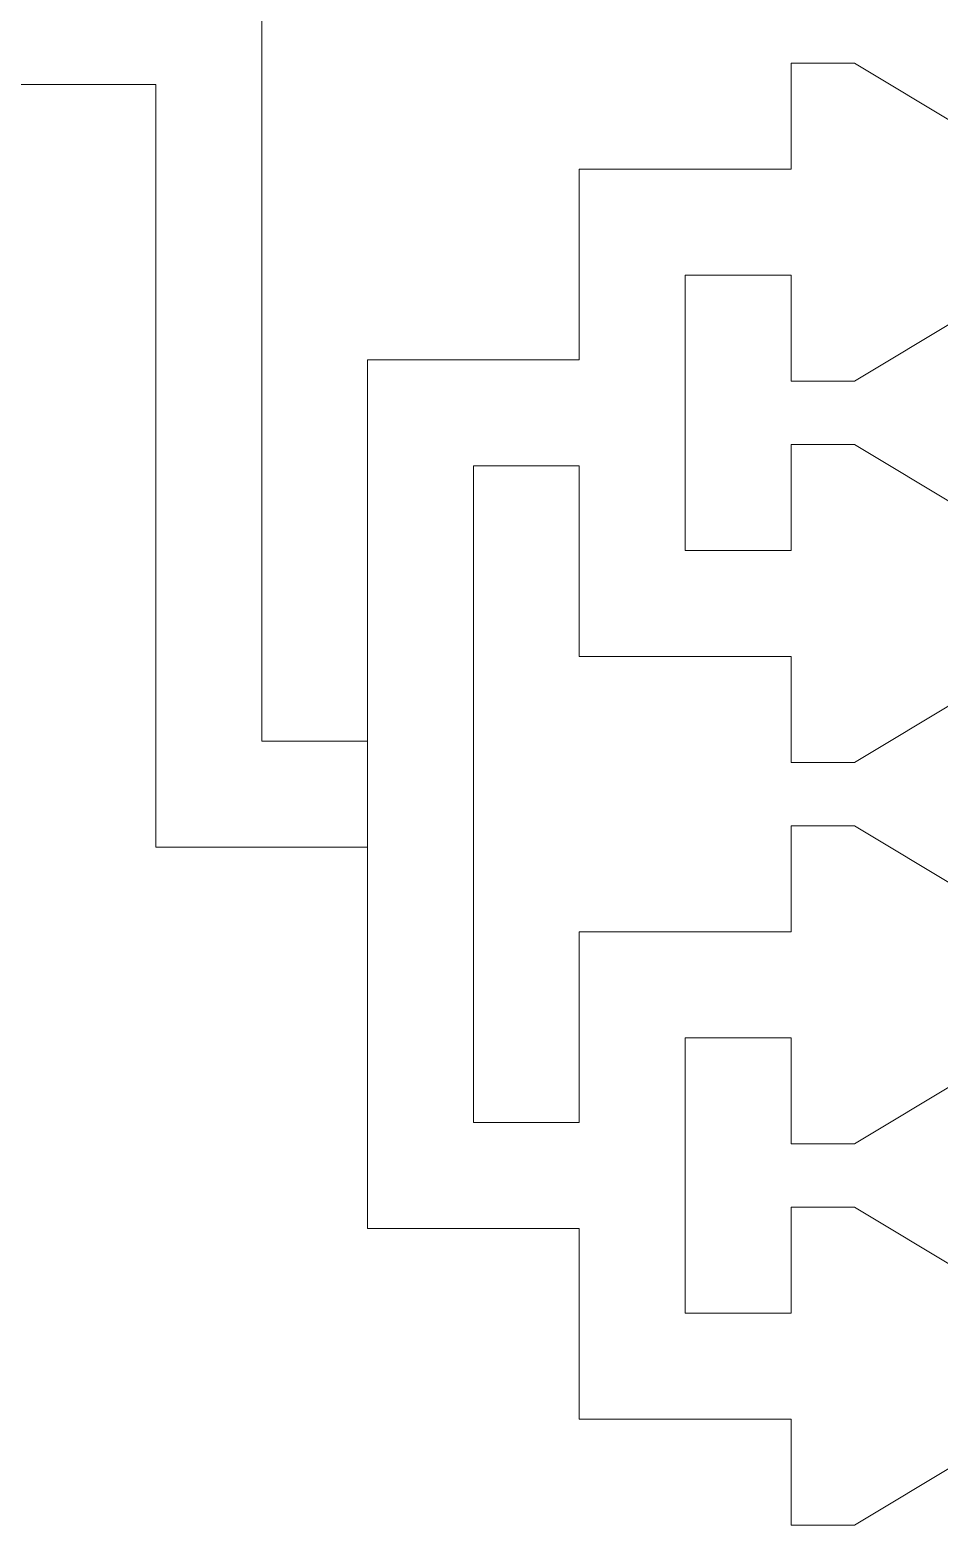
# Model space of a CAD drawing. Extents: x 1000 to 49000, y 2919 to 77300.
# Drawn here: x 39390 to 39820, y 40450 to 41156 of the extents above; entities that cross this region are included whole.
import ezdxf

# ---------------------------------------------------------------- set-up
doc = ezdxf.new("R2010")
doc.units = 13
doc.layers.add('Outer', color=1, linetype='Continuous', lineweight=0, true_color=0xff0000)

msp = doc.modelspace()

# ---------------------------------------------------------------- linework, layer by layer
at = {"layer": 'Outer'}
for points in [[(39550, 40770), (39550, 40820), (39500, 40820), (39500, 41490), (39550, 41490), (39550, 41540), (39450, 41540), (39450, 41180), (39400, 41180), (39400, 42570), (39450, 42570), (39450, 42210), (39550, 42210), (39550, 42260), (39500, 42260), (39500, 42930), (39550, 42930), (39550, 42980), (39450, 42980), (39450, 42620), (39350, 42620)], [(39830, 40480), (39780, 40450), (39750, 40450), (39750, 40500), (39650, 40500), (39650, 40590), (39550, 40590), (39550, 40770), (39550, 40820), (39550, 41000), (39650, 41000), (39650, 41090), (39750, 41090), (39750, 41140), (39780, 41140), (39830, 41110)], [(39350, 41130), (39450, 41130), (39450, 40770), (39550, 40770)], [(39830, 41020), (39780, 40990), (39750, 40990), (39750, 41040), (39700, 41040), (39700, 40910), (39750, 40910), (39750, 40960), (39780, 40960), (39830, 40930)], [(39830, 40840), (39780, 40810), (39750, 40810), (39750, 40860), (39650, 40860), (39650, 40950), (39600, 40950), (39600, 40640), (39650, 40640), (39650, 40730), (39750, 40730), (39750, 40780), (39780, 40780), (39830, 40750)], [(39830, 40660), (39780, 40630), (39750, 40630), (39750, 40680), (39700, 40680), (39700, 40550), (39750, 40550), (39750, 40600), (39780, 40600), (39830, 40570)]]:
    msp.add_lwpolyline(points, dxfattribs=at)

doc.saveas('drawing.dxf')
